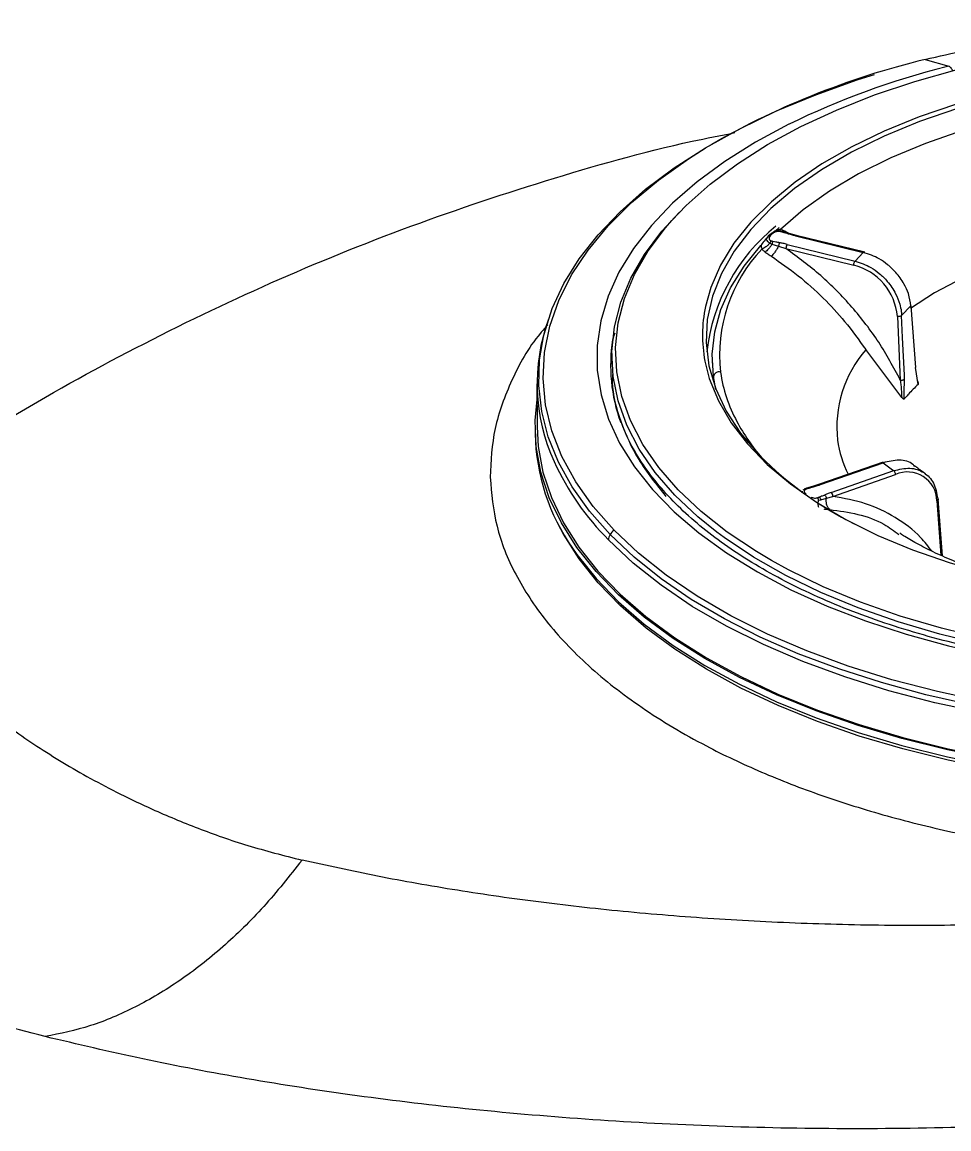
# Model space of a CAD drawing. Extents: x 939 to 1039, y 781 to 934.
# Drawn here: x 960.095 to 963.591, y 829.445 to 833.621 of the extents above; entities that cross this region are included whole.
import ezdxf

# ---------------------------------------------------------------- set-up
doc = ezdxf.new("R2010")
doc.units = 0
doc.header["$MEASUREMENT"] = 0
doc.layers.add('1', color=4, linetype='Continuous')

# ---------------------------------------------------------------- blocks, each defined once
blk = doc.blocks.new('Envoy')
at = {"layer": '1', "color": 3, "linetype": 'Continuous', "lineweight": 25}
for p, q in [((24.8476, 34.3054), (24.937, 34.2804)), ((24.283, 33.6591), (24.2969, 33.6719)), ((24.2557, 33.6384), (24.2494, 33.6304)), ((24.2624, 33.6454), (24.2556, 33.6383)), ((24.3112, 33.6563), (24.3031, 33.658)), ((24.3132, 33.6543), (24.3042, 33.657)), ((24.3348, 33.6491), (24.3112, 33.6563)), ((24.3619, 33.6416), (24.3347, 33.6492)), ((24.3587, 33.6404), (24.6143, 33.5776)), ((24.62, 33.5782), (24.3616, 33.6417)), ((24.2618, 33.6124), (24.2698, 33.6084)), ((24.2698, 33.6084), (24.2945, 33.6009)), ((24.2945, 33.6009), (24.3224, 33.5924)), ((24.3224, 33.5924), (24.5782, 33.5296)), ((24.3275, 33.6077), (24.5833, 33.5449)), ((24.6143, 33.5776), (24.5833, 33.5449)), ((24.759, 33.3392), (24.7937, 33.3758)), ((24.7937, 33.3758), (24.8107, 33.1429)), ((24.7431, 33.3359), (24.7538, 33.096)), ((24.7627, 33.2562), (24.759, 33.3392)), ((24.7691, 33.1147), (24.7627, 33.2562)), ((24.7594, 33.0306), (24.6237, 33.2105)), ((23.6655, 33.1965), (23.6648, 33.1555)), ((24.0443, 33.1783), (24.0444, 33.159)), ((24.8207, 33.0794), (24.8107, 33.1429)), ((23.3832, 33.0811), (23.3838, 32.9191)), ((24.0585, 33.0597), (24.0493, 33.1086)), ((24.0493, 33.1086), (24.0494, 33.0893)), ((24.769, 33.0479), (24.7698, 33.0992)), ((24.7698, 33.0992), (24.7691, 33.1147)), ((24.7686, 33.0244), (24.769, 33.0479)), ((23.3759, 32.9191), (23.376, 32.8926)), ((24.6889, 32.7862), (24.4496, 32.7025)), ((24.4534, 32.7015), (24.6894, 32.784)), ((24.4931, 32.6716), (24.7291, 32.754)), ((24.4492, 32.7024), (24.423, 32.6942)), ((24.4998, 32.6567), (24.7358, 32.7392)), ((24.384, 32.6766), (24.3821, 32.6699)), ((24.3906, 32.683), (24.3858, 32.6797)), ((24.4007, 32.6878), (24.3933, 32.6849)), ((24.4231, 32.6942), (24.4005, 32.6877)), ((24.4453, 32.6429), (24.4544, 32.6438)), ((24.4544, 32.6438), (24.4752, 32.6497)), ((24.4752, 32.6497), (24.4998, 32.6567)), ((24.892, 32.6401), (24.9069, 32.4345)), ((24.9127, 32.4319), (24.8972, 32.646))]:
    blk.add_line(p, q, dxfattribs=at)
at = {"layer": '1', "color": 3, "linetype": 'Continuous', "lineweight": 25, "flags": 128}
for points in [[(23.4092, 33.2659), (23.41, 33.2691), (23.4407, 33.3652), (23.485, 33.46), (23.5427, 33.5529), (23.6135, 33.6434), (23.697, 33.7311), (23.7928, 33.8155), (23.9002, 33.8961), (24.0189, 33.9725), (24.1481, 34.0443), (24.2871, 34.1111), (24.4352, 34.1725), (24.5917, 34.2283), (24.6567, 34.249)], [(23.8918, 33.6984), (23.9458, 33.7546), (24.0366, 33.8352), (24.1393, 33.912), (24.2534, 33.9844), (24.3783, 34.0521), (24.513, 34.1146), (24.6569, 34.1715), (24.8089, 34.2225), (24.9683, 34.2673)], [(25.1135, 34.1791), (24.9657, 34.1373), (24.8253, 34.0892), (24.6934, 34.0352), (24.5708, 33.9757), (24.4584, 33.9111), (24.3571, 33.842), (24.2676, 33.7687), (24.1905, 33.6918), (24.1264, 33.6118), (24.0757, 33.5294), (24.0389, 33.4452), (24.0188, 33.3732)], [(25.1195, 34.1631), (24.9693, 34.1205), (24.8269, 34.0713), (24.6932, 34.0161), (24.5694, 33.9552), (24.4563, 33.889), (24.3548, 33.8181), (24.2657, 33.7429), (24.1896, 33.6641), (24.1272, 33.5823), (24.0788, 33.498), (24.0449, 33.412), (24.0257, 33.3248), (24.0214, 33.2371), (24.0319, 33.1496), (24.0573, 33.063), (24.0973, 32.9778), (24.1515, 32.8948), (24.2197, 32.8145)], [(25.7781, 34.1783), (25.6117, 34.1645), (25.4483, 34.1433), (25.2891, 34.1149), (25.1352, 34.0794), (24.988, 34.0372), (24.8484, 33.9886), (24.7177, 33.934), (24.5967, 33.8737), (24.4864, 33.8083), (24.3877, 33.7382), (24.3013, 33.6641)], [(24.3341, 34.0612), (24.3338, 34.061), (24.2078, 33.9932), (24.0922, 33.9207), (23.9878, 33.8439), (23.895, 33.7633), (23.8146, 33.6793), (23.7469, 33.5925), (23.6923, 33.5033), (23.6512, 33.4122), (23.6238, 33.3199), (23.6103, 33.2268), (23.6107, 33.1334), (23.6251, 33.0404), (23.6533, 32.9483), (23.6951, 32.8576), (23.7505, 32.7688), (23.8189, 32.6824), (23.9001, 32.5991), (23.9935, 32.5192), (24.0986, 32.4432), (24.2148, 32.3715), (24.3414, 32.3047), (24.4777, 32.243), (24.6228, 32.1869), (24.7759, 32.1366), (24.9362, 32.0925), (25.1026, 32.0548)], [(23.674, 32.5289), (23.5949, 32.619), (23.5292, 32.712), (23.4772, 32.8072), (23.4393, 32.9042), (23.4158, 33.0024), (23.4066, 33.1013), (23.4119, 33.2002), (23.4316, 33.2988), (23.4657, 33.3963), (23.5138, 33.4923), (23.5759, 33.5863), (23.6515, 33.6776), (23.7402, 33.7659), (23.8414, 33.8505), (23.9547, 33.931), (24.0179, 33.971)], [(24.062, 32.5222), (23.9903, 32.5801), (23.9035, 32.662), (23.8296, 32.7472), (23.769, 32.8351), (23.722, 32.9252), (23.689, 33.017), (23.6702, 33.1098), (23.6656, 33.2032), (23.6754, 33.2965), (23.6993, 33.3891), (23.7374, 33.4805), (23.7894, 33.5702), (23.8548, 33.6575), (23.9212, 33.7299)], [(24.2676, 32.4149), (24.2109, 32.4485), (24.1008, 32.522), (24.0023, 32.5997), (23.9161, 32.6811), (23.8426, 32.7658), (23.7824, 32.8532), (23.7357, 32.9428), (23.7029, 33.034), (23.6842, 33.1263), (23.6796, 33.219), (23.6893, 33.3118), (23.7131, 33.4038), (23.751, 33.4947), (23.8026, 33.5838), (23.8677, 33.6706), (23.8918, 33.6984)], [(25.7945, 33.6774), (25.6464, 33.6628), (25.5018, 33.6405), (25.3624, 33.6108), (25.2295, 33.574), (25.1045, 33.5306), (24.9888, 33.4808), (24.8835, 33.4254), (24.7919, 33.3663)], [(24.0493, 33.1086), (24.0444, 33.1932), (24.0536, 33.2777), (24.0768, 33.3616), (24.1138, 33.4442), (24.1643, 33.525), (24.228, 33.6033), (24.2314, 33.607)], [(25.0242, 31.8694), (24.8504, 31.9085), (24.6827, 31.9539), (24.5219, 32.0055), (24.3691, 32.063), (24.2248, 32.1261), (24.09, 32.1944), (23.9654, 32.2676), (23.8516, 32.3453), (23.7492, 32.4271), (23.6588, 32.5125)], [(23.6588, 32.5125), (23.5808, 32.6011), (23.5158, 32.6924), (23.4639, 32.7859), (23.4255, 32.8811), (23.4009, 32.9776), (23.39, 33.0747), (23.3931, 33.1721), (23.4092, 33.2659)], [(24.0168, 33.1675), (24.0334, 33.1018), (24.0676, 33.0174), (24.1156, 32.9349), (24.1772, 32.8548), (24.2518, 32.7776), (24.339, 32.7041), (24.4381, 32.6346), (24.5484, 32.5697), (24.6691, 32.5098), (24.7993, 32.4554), (24.9382, 32.4069), (25.0846, 32.3646), (25.2376, 32.3289), (25.396, 32.2999), (25.5587, 32.2779), (25.7246, 32.2631), (25.8923, 32.2555), (26.0608, 32.2553), (26.2289, 32.2623), (26.3952, 32.2766), (26.5586, 32.2981), (26.7179, 32.3266), (26.872, 32.3619)], [(25.109, 31.6651), (24.9315, 31.701), (24.7597, 31.7436), (24.5944, 31.7924), (24.4367, 31.8473), (24.2872, 31.9079), (24.1468, 31.974), (24.0163, 32.0452), (23.8964, 32.1211), (23.7876, 32.2013), (23.6906, 32.2854), (23.6059, 32.373), (23.534, 32.4634), (23.4751, 32.5564), (23.4297, 32.6514), (23.398, 32.7478), (23.3802, 32.8452), (23.3763, 32.943), (23.3834, 33.0228)], [(23.3838, 32.9191), (23.388, 32.8455), (23.4058, 32.7483), (23.4374, 32.6522), (23.4827, 32.5575), (23.5413, 32.4648), (23.6131, 32.3746), (23.6975, 32.2874), (23.7942, 32.2035), (23.9027, 32.1235), (24.0223, 32.0479), (24.1524, 31.9769), (24.2923, 31.911), (24.4413, 31.8505), (24.5986, 31.7958), (24.7634, 31.7471), (24.9347, 31.7047), (25.1117, 31.6689)], [(25.112, 31.6255), (24.935, 31.6613), (24.7637, 31.7037), (24.599, 31.7523), (24.4417, 31.8071), (24.2927, 31.8675), (24.1528, 31.9334), (24.0227, 32.0044), (23.9032, 32.08), (23.7947, 32.16), (23.6981, 32.2438), (23.6136, 32.3311), (23.5419, 32.4213), (23.4832, 32.514), (23.4648, 32.549)], [(27.1495, 31.8958), (26.9714, 31.8545), (26.7878, 31.8201), (26.5998, 31.7927), (26.4084, 31.7727), (26.2146, 31.76), (26.0196, 31.7547), (25.8245, 31.757), (25.6303, 31.7666), (25.4382, 31.7837), (25.2491, 31.8081), (25.0642, 31.8396), (24.8846, 31.8782), (24.7111, 31.9235), (24.5448, 31.9754), (24.3865, 32.0335), (24.2373, 32.0975), (24.0979, 32.167), (23.9691, 32.2418), (23.8516, 32.3212), (23.7461, 32.405), (23.6532, 32.4926)], [(27.1391, 31.9374), (26.9625, 31.8965), (26.7806, 31.8623), (26.5942, 31.8353), (26.4045, 31.8154), (26.2125, 31.8028), (26.0193, 31.7976), (25.8259, 31.7998), (25.6335, 31.8094), (25.443, 31.8263), (25.2557, 31.8505), (25.0724, 31.8817), (24.8944, 31.92), (24.7224, 31.9649), (24.5576, 32.0163), (24.4008, 32.0738), (24.2529, 32.1373), (24.1148, 32.2062), (23.9871, 32.2803), (23.8707, 32.359), (23.7661, 32.4421), (23.674, 32.5289)], [(27.0134, 32.1245), (26.8464, 32.0864), (26.6741, 32.0551), (26.4977, 32.0309), (26.3181, 32.0137), (26.1366, 32.0038), (25.9542, 32.0013), (25.772, 32.006), (25.5911, 32.018), (25.4128, 32.0373), (25.238, 32.0636), (25.0678, 32.0969), (24.9034, 32.1369), (24.7456, 32.1834), (24.5955, 32.2361), (24.454, 32.2947), (24.3219, 32.3588), (24.2001, 32.428), (24.0894, 32.5019), (24.062, 32.5222)], [(23.5171, 32.4615), (23.5341, 32.437), (23.606, 32.3465), (23.6907, 32.259), (23.7877, 32.1749), (23.8965, 32.0947), (24.0164, 32.0187), (24.1469, 31.9476), (24.2873, 31.8814), (24.4368, 31.8208), (24.5945, 31.7659), (24.7598, 31.7171), (24.9316, 31.6746), (25.1091, 31.6386)], [(26.9629, 32.1359), (26.8412, 32.109), (26.6699, 32.0779), (26.4946, 32.0538), (26.3161, 32.0368), (26.1356, 32.0269), (25.9543, 32.0244), (25.7732, 32.0291), (25.5935, 32.041), (25.4162, 32.0602), (25.2425, 32.0863), (25.0734, 32.1194), (24.9099, 32.1592), (24.7531, 32.2054), (24.6039, 32.2578), (24.4632, 32.316), (24.332, 32.3797), (24.2676, 32.4149)]]:
    blk.add_lwpolyline(points, dxfattribs=at)
at = {"layer": '1', "color": 3, "linetype": 'Continuous', "lineweight": 25}
for centre, radius, start, end in [((25.5564, 31.3502), 3.0389, 103.4881, 120.4149), ((25.6676, 31.3309), 3.0385, 104.1129, 116.0326), ((25.8235, 30.8111), 3.5807, 104.3328, 104.5036), ((24.7368, 33.1198), 0.7178, 129.0784, 173.3705), ((24.951, 32.9605), 0.9705, 136.2022, 136.7911), ((24.3612, 33.6388), 0.00297, 82.884, 146.8813), ((24.6593, 33.1884), 0.5872, 136.8305, 186.1439), ((24.3478, 33.5925), 0.0253, 142.9404, 180.1213), ((24.5235, 33.3159), 0.2205, 5.1917, 75.6425), ((24.5331, 33.2653), 0.5256, 168.1471, 190.7291), ((24.0944, 33.0832), 0.7107, 160.0338, 204.5097), ((24.2885, 33.1509), 0.6276, 171.0427, 200.0559), ((24.9591, 32.9185), 0.4447, 138.9632, 186.4132), ((24.0693, 33.1064), 0.0201, 71.8221, 173.961), ((24.6417, 33.21), 0.5724, 188.4836, 208.2347), ((24.8034, 33.297), 0.7561, 208.246, 220.9061), ((24.159, 32.9102), 0.7832, 181.289, 214.9571), ((24.95, 32.9331), 0.4376, 188.4423, 206.1584), ((24.3672, 33.2076), 1.0105, 204.5123, 225.04), ((24.9837, 33.543), 1.0556, 223.6372, 224.05), ((25.2107, 33.8015), 1.3988, 225.1975, 243.2175), ((25.3385, 33.6035), 1.0455, 231.6206, 234.3477), ((24.7813, 32.6382), 0.1108, 0.9892, 114.233), ((24.4507, 32.6987), 0.00393, 45.3987, 111.2034), ((24.4791, 32.6564), 0.0207, 0.9525, 47.2926), ((23.6932, 32.492), 0.0401, 149.2476, 179.1352), ((23.7024, 32.4872), 0.0504, 124.3145, 149.918)]:
    blk.add_arc(centre, radius, start, end, dxfattribs=at)
for points, knots in [([(24.8476, 34.3054), (24.9507, 34.3293), (25.1569, 34.3771), (25.4857, 34.4218), (25.8218, 34.4458), (26.1612, 34.4468), (26.4977, 34.4251), (26.8255, 34.3812), (27.1391, 34.3156), (27.4332, 34.2297), (27.702, 34.1246), (27.9443, 34.0032), (28.0769, 33.91), (28.1432, 33.8634)], [0, 0, 0, 0, 0.090909, 0.181818, 0.272727, 0.363636, 0.454545, 0.545454, 0.636364, 0.727273, 0.818182, 0.909091, 1, 1, 1, 1]), ([(24.9513, 34.2626), (24.9506, 34.2641), (24.9487, 34.2683), (24.9452, 34.2736), (24.941, 34.2783), (24.9384, 34.2797), (24.937, 34.2804)], [0, 0, 0, 0, 0.16568, 0.443765, 0.7219, 1, 1, 1, 1]), ([(20.8781, 32.6203), (21.0333, 32.7237), (21.3447, 32.931), (21.8363, 33.2059), (22.3456, 33.4533), (22.8722, 33.6699), (23.4143, 33.8514), (23.8346, 33.9714), (24.0757, 34.0189), (24.1292, 34.0294)], [0, 0, 0, 0, 0.156793, 0.314607, 0.473352, 0.632927, 0.793238, 0.954176, 1, 1, 1, 1]), ([(24.3013, 33.6641), (24.297, 33.6632), (24.2873, 33.6613), (24.2773, 33.6559), (24.2734, 33.6524), (24.273, 33.652)], [0, 0, 0, 0, 0.41445, 0.936017, 1, 1, 1, 1]), ([(24.301, 33.6572), (24.3009, 33.6576), (24.3007, 33.659), (24.301, 33.6621), (24.3013, 33.6641)], [0, 0, 0, 0, 0.3475523, 1, 1, 1, 1]), ([(24.3186, 33.6573), (24.3154, 33.6588), (24.3098, 33.6614), (24.3039, 33.6633), (24.3013, 33.6641)], [0, 0, 0, 0, 0.560455, 1, 1, 1, 1]), ([(24.2436, 33.6249), (24.2383, 33.6189), (24.2305, 33.6103), (24.2289, 33.6), (24.2304, 33.5931), (24.2311, 33.5901)], [0, 0, 0, 0, 0.5537042, 0.8015679, 1, 1, 1, 1]), ([(24.2497, 33.6302), (24.2495, 33.6299), (24.248, 33.6277), (24.2457, 33.6262), (24.2436, 33.625)], [0, 0, 0, 0, 0.110552, 1, 1, 1, 1]), ([(24.2532, 33.6354), (24.2516, 33.6336), (24.2484, 33.6298), (24.248, 33.6244), (24.2523, 33.6191), (24.2586, 33.6147), (24.2618, 33.6124)], [0, 0, 0, 0, 0.229224, 0.473262, 0.730965, 1, 1, 1, 1]), ([(24.25, 33.6299), (24.2491, 33.6292), (24.2482, 33.6286), (24.2486, 33.6289), (24.2486, 33.629)], [0, 0, 0, 0, 0.956669, 1, 1, 1, 1]), ([(24.263, 33.6394), (24.262, 33.6395), (24.2599, 33.6399), (24.257, 33.6392), (24.2546, 33.6377), (24.2536, 33.6362), (24.2532, 33.6354)], [0, 0, 0, 0, 0.244401, 0.500057, 0.755597, 1, 1, 1, 1]), ([(24.263, 33.6394), (24.2613, 33.6372), (24.2582, 33.6332), (24.2584, 33.6274), (24.2619, 33.6231), (24.2656, 33.6213), (24.2674, 33.6205)], [0, 0, 0, 0, 0.333511, 0.622359, 0.821315, 1, 1, 1, 1]), ([(24.2698, 33.6465), (24.2687, 33.6467), (24.2666, 33.647), (24.2638, 33.6464), (24.2614, 33.6449), (24.2604, 33.6433), (24.26, 33.6426)], [0, 0, 0, 0, 0.244525, 0.499998, 0.755613, 1, 1, 1, 1]), ([(24.2674, 33.6205), (24.2668, 33.62), (24.2656, 33.619), (24.2636, 33.6163), (24.2625, 33.6139), (24.2618, 33.6124)], [0, 0, 0, 0, 0.2772901, 0.5622437, 1, 1, 1, 1]), ([(24.2698, 33.6465), (24.2685, 33.6452), (24.2662, 33.6428), (24.264, 33.6404), (24.263, 33.6394)], [0, 0, 0, 0, 0.560011, 1, 1, 1, 1]), ([(24.3042, 33.657), (24.2993, 33.6576), (24.2897, 33.6587), (24.2765, 33.6544), (24.268, 33.6498), (24.265, 33.647), (24.2642, 33.6463)], [0, 0, 0, 0, 0.316218, 0.618278, 0.90345, 1, 1, 1, 1]), ([(24.2736, 33.6188), (24.2724, 33.6191), (24.2702, 33.6195), (24.2683, 33.6202), (24.2674, 33.6205)], [0, 0, 0, 0, 0.559895, 1, 1, 1, 1]), ([(24.3015, 33.6565), (24.2995, 33.6567), (24.2954, 33.657), (24.2887, 33.6563), (24.2816, 33.6545), (24.2748, 33.6512), (24.2715, 33.6481), (24.2698, 33.6465)], [0, 0, 0, 0, 0.149407, 0.312435, 0.494169, 0.732239, 1, 1, 1, 1]), ([(24.3015, 33.6565), (24.3018, 33.6569), (24.3023, 33.6577), (24.303, 33.6581), (24.3037, 33.658), (24.304, 33.6573), (24.3042, 33.657)], [0, 0, 0, 0, 0.246452, 0.499908, 0.75344, 1, 1, 1, 1]), ([(24.3015, 33.6565), (24.3028, 33.6563), (24.305, 33.6559), (24.307, 33.6553), (24.3079, 33.6551)], [0, 0, 0, 0, 0.559728, 1, 1, 1, 1]), ([(24.3079, 33.6551), (24.3084, 33.6555), (24.3095, 33.6563), (24.311, 33.6565), (24.3123, 33.6559), (24.3129, 33.6548), (24.3132, 33.6543)], [0, 0, 0, 0, 0.245373, 0.499904, 0.754563, 1, 1, 1, 1]), ([(24.3079, 33.6551), (24.3122, 33.6538), (24.32, 33.6515), (24.3276, 33.6491), (24.331, 33.6481)], [0, 0, 0, 0, 0.559984, 1, 1, 1, 1]), ([(24.3183, 33.657), (24.3184, 33.657), (24.3185, 33.6571), (24.3185, 33.6572), (24.3186, 33.6573)], [0, 0, 0, 0, 0.561882, 1, 1, 1, 1]), ([(24.3321, 33.65), (24.3314, 33.6504), (24.327, 33.653), (24.3224, 33.6554), (24.3186, 33.6573)], [0, 0, 0, 0, 0.172101, 1, 1, 1, 1]), ([(24.331, 33.6481), (24.3317, 33.6486), (24.333, 33.6495), (24.3341, 33.6493), (24.3346, 33.6491)], [0, 0, 0, 0, 0.507109, 1, 1, 1, 1]), ([(24.331, 33.6481), (24.3361, 33.6466), (24.3452, 33.6438), (24.3546, 33.6415), (24.3587, 33.6404)], [0, 0, 0, 0, 0.559976, 1, 1, 1, 1]), ([(24.2618, 33.6124), (24.2596, 33.6099), (24.2549, 33.6047), (24.2469, 33.5981), (24.2386, 33.5929), (24.2336, 33.591), (24.2311, 33.5901)], [0, 0, 0, 0, 0.249604, 0.505328, 0.758239, 1, 1, 1, 1]), ([(24.2443, 33.5787), (24.2416, 33.5807), (24.2368, 33.5844), (24.2328, 33.5884), (24.2311, 33.5901)], [0, 0, 0, 0, 0.5619676, 1, 1, 1, 1]), ([(24.2698, 33.6084), (24.2678, 33.6054), (24.2637, 33.5992), (24.2569, 33.5907), (24.2501, 33.5835), (24.2462, 33.5803), (24.2443, 33.5787)], [0, 0, 0, 0, 0.250202, 0.506843, 0.759865, 1, 1, 1, 1]), ([(24.2443, 33.5787), (24.2485, 33.5757), (24.2561, 33.5703), (24.2641, 33.5651), (24.2675, 33.5628)], [0, 0, 0, 0, 0.560591, 1, 1, 1, 1]), ([(24.2945, 33.6009), (24.2924, 33.5973), (24.2882, 33.5899), (24.2806, 33.5788), (24.2734, 33.5691), (24.2694, 33.5649), (24.2675, 33.5628)], [0, 0, 0, 0, 0.252953, 0.513343, 0.766517, 1, 1, 1, 1]), ([(24.2736, 33.6188), (24.2732, 33.6182), (24.2724, 33.6171), (24.2713, 33.6145), (24.2704, 33.6115), (24.27, 33.6094), (24.2698, 33.6084)], [0, 0, 0, 0, 0.2454079, 0.5000981, 0.7547102, 1, 1, 1, 1]), ([(24.2985, 33.614), (24.2938, 33.6149), (24.2855, 33.6164), (24.2772, 33.6181), (24.2736, 33.6188)], [0, 0, 0, 0, 0.559993, 1, 1, 1, 1]), ([(24.2985, 33.614), (24.298, 33.6133), (24.2971, 33.6118), (24.2959, 33.6085), (24.295, 33.6047), (24.2947, 33.6021), (24.2945, 33.6009)], [0, 0, 0, 0, 0.243072, 0.499973, 0.756915, 1, 1, 1, 1]), ([(24.3275, 33.6077), (24.3222, 33.609), (24.3126, 33.6113), (24.3028, 33.6132), (24.2985, 33.614)], [0, 0, 0, 0, 0.559933, 1, 1, 1, 1]), ([(24.7538, 33.0959), (24.7281, 33.144), (24.6767, 33.2402), (24.5739, 33.3726), (24.4566, 33.4934), (24.3671, 33.5594), (24.3224, 33.5924)], [0, 0, 0, 0, 0.249992, 0.5, 0.750009, 1, 1, 1, 1]), ([(24.7937, 33.3758), (24.7914, 33.3912), (24.7873, 33.419), (24.7673, 33.4623), (24.7406, 33.4999), (24.7077, 33.5311), (24.6669, 33.5598), (24.6347, 33.5707), (24.6143, 33.5776)], [0, 0, 0, 0, 0.176662, 0.320153, 0.500147, 0.642583, 0.773516, 1, 1, 1, 1]), ([(24.2675, 33.5628), (24.3016, 33.5392), (24.3704, 33.4915), (24.4625, 33.408), (24.5493, 33.3149), (24.5979, 33.2467), (24.6237, 33.2105)], [0, 0, 0, 0, 0.247977, 0.499998, 0.735044, 1, 1, 1, 1]), ([(24.5782, 33.5296), (24.5783, 33.531), (24.5784, 33.5338), (24.5796, 33.5383), (24.5813, 33.5423), (24.5826, 33.544), (24.5833, 33.5449)], [0, 0, 0, 0, 0.25, 0.5000106, 0.7499537, 1, 1, 1, 1]), ([(24.5833, 33.5449), (24.6036, 33.538), (24.6356, 33.5272), (24.6761, 33.498), (24.7093, 33.4654), (24.736, 33.4256), (24.7515, 33.3865), (24.7576, 33.3587), (24.7586, 33.3444), (24.759, 33.3392)], [0, 0, 0, 0, 0.225425, 0.356568, 0.499703, 0.690185, 0.837159, 0.940468, 1, 1, 1, 1]), ([(24.759, 33.3392), (24.7582, 33.3385), (24.7565, 33.3372), (24.7524, 33.3359), (24.7476, 33.3353), (24.7446, 33.3357), (24.7431, 33.3359)], [0, 0, 0, 0, 0.2500024, 0.5000373, 0.7499464, 1, 1, 1, 1]), ([(23.4241, 33.3044), (23.4146, 33.2939), (23.3543, 33.227), (23.2844, 33.0957), (23.2154, 32.9137), (23.2094, 32.7905), (23.2065, 32.729)], [0, 0, 0, 0, 0.058932, 0.373309, 0.687206, 1, 1, 1, 1]), ([(23.666, 33.176), (23.665, 33.1955), (23.6635, 33.2282), (23.6739, 33.2604), (23.6781, 33.2734)], [0, 0, 0, 0, 0.5974237, 1, 1, 1, 1]), ([(23.6682, 33.1171), (23.6678, 33.1074), (23.665, 33.0481), (23.6959, 32.9398), (23.7594, 32.7945), (23.8329, 32.7028), (23.8696, 32.6569)], [0, 0, 0, 0, 0.061275, 0.374183, 0.687091, 1, 1, 1, 1]), ([(24.7538, 33.096), (24.7546, 33.0958), (24.756, 33.0956), (24.7584, 33.0955), (24.7608, 33.0957), (24.7631, 33.096), (24.7652, 33.0966), (24.7671, 33.0973), (24.7687, 33.0982), (24.7694, 33.0989), (24.7698, 33.0992)], [0, 0, 0, 0, 0.12498, 0.250008, 0.374976, 0.500024, 0.624982, 0.749957, 0.875009, 1, 1, 1, 1]), ([(24.7538, 33.0959), (24.7538, 33.0959), (24.7539, 33.0958), (24.7539, 33.0957), (24.7539, 33.0956), (24.7539, 33.0953), (24.754, 33.0947), (24.7541, 33.0938), (24.7544, 33.0921), (24.7548, 33.0891), (24.7554, 33.0836), (24.7565, 33.0737), (24.7582, 33.0558), (24.7589, 33.0405), (24.7594, 33.0306)], [0, 0, 0, 0, 0.001672, 0.003028, 0.005395, 0.00964, 0.017204, 0.03073, 0.054887, 0.098026, 0.175158, 0.313005, 0.559478, 1, 1, 1, 1]), ([(24.8207, 33.0794), (24.8083, 33.0672), (24.7922, 33.0512), (24.7757, 33.0326), (24.7705, 33.0266), (24.7686, 33.0244)], [0, 0, 0, 0, 0.674565, 0.880944, 1, 1, 1, 1]), ([(24.8186, 33.0931), (24.8193, 33.0917), (24.8206, 33.0891), (24.8216, 33.0857), (24.8219, 33.0833), (24.8219, 33.0816), (24.8215, 33.0803), (24.821, 33.0797), (24.8207, 33.0794)], [0, 0, 0, 0, 0.300872, 0.545318, 0.672663, 0.785436, 0.891436, 1, 1, 1, 1]), ([(24.7686, 33.0244), (24.7683, 33.0241), (24.7675, 33.0235), (24.7659, 33.0238), (24.764, 33.025), (24.7618, 33.0273), (24.7603, 33.0295), (24.7594, 33.0306)], [0, 0, 0, 0, 0.151815, 0.305364, 0.4769, 0.717119, 1, 1, 1, 1]), ([(27.0339, 32.1097), (27.0071, 32.103), (26.9291, 32.0836), (26.796, 32.056), (26.634, 32.0287), (26.4683, 32.0076), (26.3002, 31.9926), (26.1303, 31.9839), (25.9598, 31.9815), (25.7894, 31.9855), (25.6201, 31.9957), (25.4528, 32.0122), (25.2884, 32.0349), (25.1278, 32.0636), (24.9718, 32.0981), (24.8214, 32.1384), (24.6772, 32.184), (24.5402, 32.2348), (24.411, 32.2905), (24.2902, 32.3507), (24.1787, 32.4151), (24.0768, 32.4833), (23.9852, 32.5548), (23.9043, 32.6294), (23.8345, 32.7064), (23.7762, 32.7856), (23.7292, 32.8653), (23.708, 32.919), (23.6976, 32.9452)], [0, 0, 0, 0, 0.020633, 0.059888, 0.099161, 0.138444, 0.177735, 0.217032, 0.256332, 0.295633, 0.334933, 0.374227, 0.413515, 0.452792, 0.492058, 0.531308, 0.570542, 0.609754, 0.648945, 0.688112, 0.727257, 0.766382, 0.805496, 0.84461, 0.883745, 0.922936, 0.962231, 1, 1, 1, 1]), ([(24.6894, 32.784), (24.6885, 32.7845), (24.6871, 32.7854), (24.686, 32.785), (24.6856, 32.7848)], [0, 0, 0, 0, 0.619307, 1, 1, 1, 1]), ([(24.8084, 32.7693), (24.8061, 32.772), (24.7925, 32.7882), (24.7503, 32.7975), (24.7097, 32.7885), (24.6894, 32.784)], [0, 0, 0, 0, 0.09297, 0.546482, 1, 1, 1, 1]), ([(23.2065, 32.729), (23.2119, 32.6673), (23.2229, 32.5437), (23.2965, 32.3616), (23.4117, 32.1847), (23.5714, 32.0157), (23.7739, 31.8571), (23.9968, 31.724), (24.2274, 31.6146), (24.4557, 31.5261), (24.7026, 31.4489), (24.966, 31.3842), (25.2433, 31.3331), (25.5313, 31.2966), (25.8265, 31.2753), (26.1251, 31.2697), (26.4231, 31.28), (26.7166, 31.3059), (27.0016, 31.3469), (27.3044, 31.4082), (27.6166, 31.4944), (27.9257, 31.6094), (28.1984, 31.7422), (28.4322, 31.8899), (28.6248, 32.0497), (28.7752, 32.219), (28.8814, 32.3951), (28.9468, 32.5757), (28.9531, 32.6976), (28.9562, 32.7585)], [0, 0, 0, 0, 0.0398688, 0.0799058, 0.1200331, 0.1606319, 0.2014909, 0.2428555, 0.2742573, 0.3059747, 0.3380107, 0.3703513, 0.4029658, 0.435807, 0.4688064, 0.5018812, 0.5349424, 0.5678959, 0.6006575, 0.633159, 0.6759514, 0.7181592, 0.7597875, 0.8006413, 0.8411834, 0.8813303, 0.9209935, 0.9605762, 1, 1, 1, 1]), ([(24.7291, 32.754), (24.7498, 32.7589), (24.7911, 32.7685), (24.8446, 32.7499), (24.8836, 32.7099), (24.8912, 32.6692), (24.895, 32.6489)], [0, 0, 0, 0, 0.249562, 0.499967, 0.750384, 1, 1, 1, 1]), ([(24.7358, 32.7392), (24.7357, 32.7406), (24.7354, 32.7433), (24.7339, 32.7478), (24.7317, 32.7517), (24.73, 32.7532), (24.7291, 32.754)], [0, 0, 0, 0, 0.250026, 0.499959, 0.750007, 1, 1, 1, 1]), ([(24.8495, 32.7413), (24.8381, 32.7496), (24.8236, 32.7601), (24.8104, 32.7706), (24.8077, 32.7728)], [0, 0, 0, 0, 0.793753, 1, 1, 1, 1]), ([(24.4264, 32.6931), (24.4316, 32.6946), (24.4408, 32.6972), (24.4496, 32.7002), (24.4534, 32.7015)], [0, 0, 0, 0, 0.559969, 1, 1, 1, 1]), ([(24.398, 32.6843), (24.3973, 32.6845), (24.396, 32.6851), (24.3942, 32.6852), (24.3925, 32.6847), (24.3917, 32.6839), (24.3913, 32.6836)], [0, 0, 0, 0, 0.24648, 0.500047, 0.753422, 1, 1, 1, 1]), ([(24.398, 32.6843), (24.3967, 32.6835), (24.394, 32.6818), (24.3919, 32.6785), (24.3914, 32.6745), (24.3937, 32.6699), (24.3971, 32.6669), (24.3989, 32.6654)], [0, 0, 0, 0, 0.149482, 0.312792, 0.494647, 0.732658, 1, 1, 1, 1]), ([(24.398, 32.6843), (24.399, 32.6847), (24.4008, 32.6856), (24.4029, 32.6863), (24.4038, 32.6866)], [0, 0, 0, 0, 0.559833, 1, 1, 1, 1]), ([(24.4038, 32.6866), (24.4033, 32.6869), (24.4022, 32.6878), (24.4007, 32.6879), (24.3995, 32.6873), (24.3989, 32.6862), (24.3986, 32.6857)], [0, 0, 0, 0, 0.245356, 0.500027, 0.754763, 1, 1, 1, 1]), ([(24.4038, 32.6866), (24.408, 32.6878), (24.4155, 32.69), (24.4231, 32.6921), (24.4264, 32.6931)], [0, 0, 0, 0, 0.5599655, 1, 1, 1, 1]), ([(24.4264, 32.6931), (24.4258, 32.6936), (24.4246, 32.6945), (24.4236, 32.6943), (24.4232, 32.6942)], [0, 0, 0, 0, 0.513601, 1, 1, 1, 1]), ([(24.4679, 32.6618), (24.4642, 32.6602), (24.4575, 32.6574), (24.4508, 32.6546), (24.4478, 32.6534)], [0, 0, 0, 0, 0.560057, 1, 1, 1, 1]), ([(24.4931, 32.6716), (24.4883, 32.6698), (24.4797, 32.6667), (24.4715, 32.6633), (24.4679, 32.6618)], [0, 0, 0, 0, 0.559983, 1, 1, 1, 1]), ([(24.4679, 32.6618), (24.4687, 32.6612), (24.4704, 32.66), (24.4726, 32.6569), (24.4744, 32.6534), (24.4749, 32.6509), (24.4752, 32.6497)], [0, 0, 0, 0, 0.243101, 0.499969, 0.756932, 1, 1, 1, 1]), ([(24.4178, 32.6535), (24.4207, 32.6525), (24.4257, 32.6509), (24.4344, 32.6504), (24.4392, 32.6511), (24.4415, 32.6515)], [0, 0, 0, 0, 0.399587, 0.71584, 1, 1, 1, 1]), ([(24.4478, 32.6534), (24.4467, 32.653), (24.4447, 32.6522), (24.4425, 32.6517), (24.4415, 32.6515)], [0, 0, 0, 0, 0.559931, 1, 1, 1, 1]), ([(24.4415, 32.6515), (24.4419, 32.6509), (24.4427, 32.6498), (24.4441, 32.647), (24.4448, 32.6444), (24.4453, 32.6429)], [0, 0, 0, 0, 0.2771543, 0.5620746, 1, 1, 1, 1]), ([(24.4459, 32.6154), (24.4455, 32.617), (24.4447, 32.6203), (24.4442, 32.627), (24.4444, 32.6346), (24.445, 32.6401), (24.4453, 32.6429)], [0, 0, 0, 0, 0.247611, 0.500757, 0.753532, 1, 1, 1, 1]), ([(24.4478, 32.6534), (24.4485, 32.6529), (24.4498, 32.6519), (24.4517, 32.6496), (24.4533, 32.6468), (24.454, 32.6448), (24.4544, 32.6438)], [0, 0, 0, 0, 0.24526, 0.500092, 0.754773, 1, 1, 1, 1]), ([(24.4876, 32.6074), (24.4854, 32.6093), (24.4809, 32.6135), (24.4763, 32.6239), (24.474, 32.6365), (24.4748, 32.6454), (24.4752, 32.6497)], [0, 0, 0, 0, 0.235288, 0.489144, 0.7489, 1, 1, 1, 1]), ([(24.8736, 32.4495), (24.8597, 32.4676), (24.8206, 32.5187), (24.7361, 32.5799), (24.6256, 32.6343), (24.5417, 32.6492), (24.4998, 32.6567)], [0, 0, 0, 0, 0.1550909, 0.4367337, 0.718378, 1, 1, 1, 1]), ([(24.895, 32.6489), (24.8957, 32.6482), (24.8973, 32.6468), (24.8973, 32.6443), (24.8956, 32.6419), (24.8932, 32.6407), (24.892, 32.6401)], [0, 0, 0, 0, 0.2499931, 0.5000163, 0.7500107, 1, 1, 1, 1]), ([(24.465, 32.6095), (24.4693, 32.609), (24.4771, 32.6083), (24.4843, 32.6076), (24.4876, 32.6074)], [0, 0, 0, 0, 0.559045, 1, 1, 1, 1]), ([(24.4876, 32.6074), (24.5234, 32.6022), (24.595, 32.5919), (24.6845, 32.5614), (24.7302, 32.5264), (24.7485, 32.5124)], [0, 0, 0, 0, 0.374531, 0.74907, 1, 1, 1, 1]), ([(25.0754, 32.3697), (25.0624, 32.3738), (25.0179, 32.388), (24.9514, 32.4142), (24.877, 32.4469), (24.8151, 32.4788), (24.7744, 32.5026), (24.7566, 32.5146), (24.7521, 32.5176)], [0, 0, 0, 0, 0.089095, 0.305209, 0.51752, 0.725971, 0.930782, 1, 1, 1, 1]), ([(20.9786, 32.2129), (21.005, 32.1707), (21.0581, 32.0861), (21.1761, 31.9617), (21.32, 31.8372), (21.4929, 31.7133), (21.6946, 31.5915), (21.9006, 31.4877), (22.1022, 31.4037), (22.289, 31.3373), (22.4275, 31.3019), (22.4967, 31.2842)], [0, 0, 0, 0, 0.120771, 0.242881, 0.366583, 0.491444, 0.617661, 0.744749, 0.829719, 0.914823, 1, 1, 1, 1]), ([(21.5281, 30.6183), (21.3976, 30.6523), (21.1364, 30.7203), (20.7699, 30.8335), (20.4177, 30.9537), (20.0812, 31.0814), (19.7597, 31.216), (19.4565, 31.3572), (19.1716, 31.5044), (19.0089, 31.605), (18.9273, 31.6554)], [0, 0, 0, 0, 0.122705, 0.245598, 0.369088, 0.493321, 0.618318, 0.744602, 0.871824, 1, 1, 1, 1]), ([(22.4967, 31.2842), (22.4492, 31.2243), (22.3542, 31.1043), (22.1986, 30.9531), (22.0363, 30.8255), (21.8686, 30.7262), (21.6982, 30.6533), (21.5848, 30.63), (21.5281, 30.6183)], [0, 0, 0, 0, 0.166667, 0.333333, 0.5, 0.666666, 0.833333, 1, 1, 1, 1]), ([(26.5973, 31.1784), (26.4791, 31.1606), (26.2425, 31.125), (25.88, 31.0857), (25.5145, 31.0571), (25.148, 31.0406), (24.7832, 31.0357), (24.423, 31.0422), (24.0702, 31.0596), (23.7275, 31.087), (23.3969, 31.1235), (23.0807, 31.169), (22.7784, 31.2221), (22.5906, 31.2635), (22.4967, 31.2842)], [0, 0, 0, 0, 0.082693, 0.165597, 0.248747, 0.332147, 0.415764, 0.49954, 0.583405, 0.66713, 0.750553, 0.833789, 0.916918, 1, 1, 1, 1]), ([(27.0072, 30.4782), (26.8467, 30.4518), (26.5249, 30.3987), (26.0316, 30.3405), (25.5343, 30.2986), (25.0371, 30.2747), (24.5449, 30.2679), (24.0621, 30.2775), (23.5923, 30.3024), (23.1383, 30.3411), (22.7022, 30.3929), (22.2871, 30.4572), (21.8931, 30.5318), (21.6494, 30.5896), (21.5281, 30.6183)], [0, 0, 0, 0, 0.084309, 0.168987, 0.253834, 0.338636, 0.423186, 0.50731, 0.590858, 0.673867, 0.756396, 0.83832, 0.919536, 1, 1, 1, 1])]:
    blk.add_open_spline(points, degree=3, knots=knots, dxfattribs=at)

msp = doc.modelspace()

# ---------------------------------------------------------------- block references
at = {"layer": '1'}
msp.add_blockref('Envoy', (938.6538, 799.1744), dxfattribs=at)

doc.saveas('drawing.dxf')
